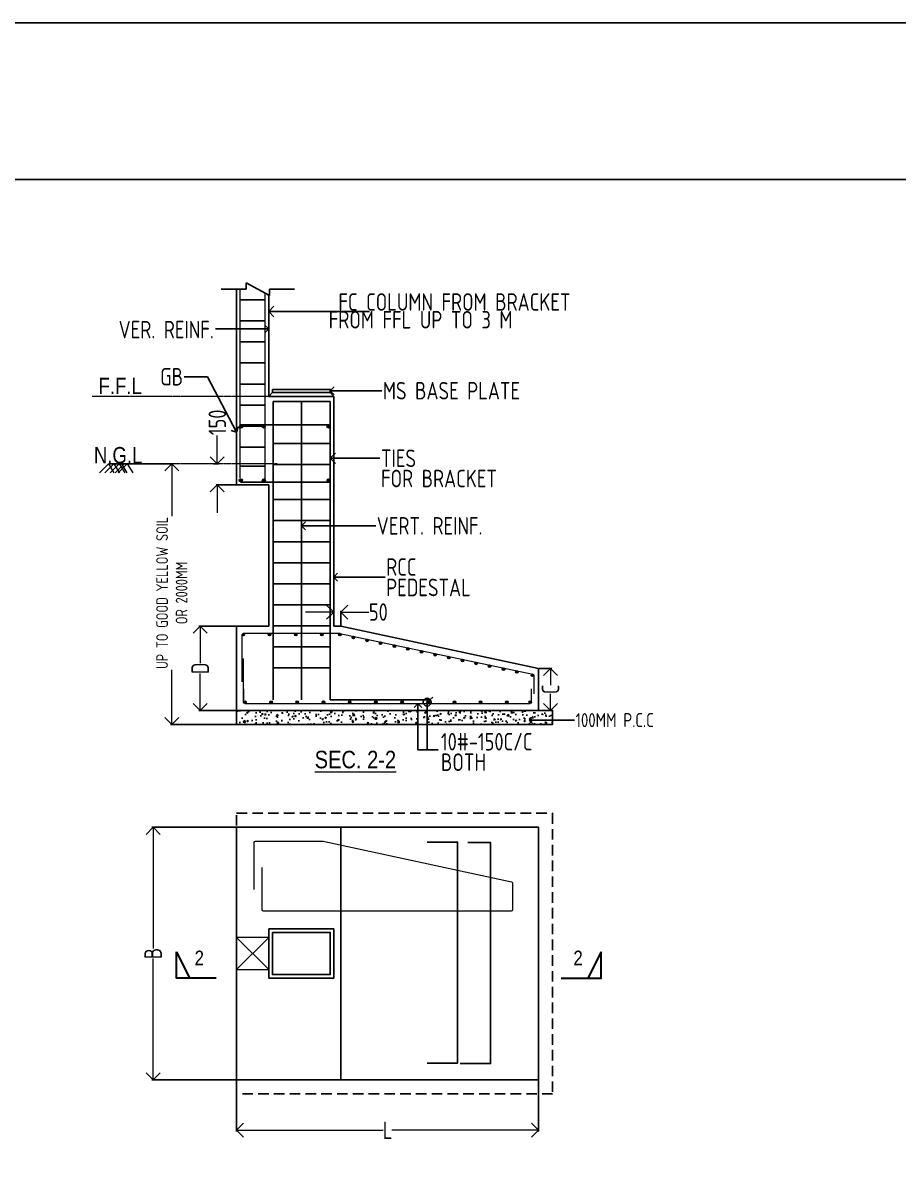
# Model space of a CAD drawing. Header units: millimetres. Extents: x 3470347 to 5996549, y -3470518 to 17149644.
# Drawn here: x 4642728 to 4655219, y 6921000 to 6937170 of the extents above; entities that cross this region are included whole.
import ezdxf
from ezdxf.enums import TextEntityAlignment as Align

# ---------------------------------------------------------------- set-up
doc = ezdxf.new("R2010")
doc.units = ezdxf.units.MM
doc.header["$MEASUREMENT"] = 0
doc.header["$PDMODE"] = 35
doc.header["$PDSIZE"] = -5
doc.linetypes.add('DASHED2', pattern=[0.375, 0.25, -0.125])
doc.linetypes.add('HIDDEN', pattern=[0.375, 0.25, -0.125])
doc.layers.get('0').update_dxf_attribs({"linetype": 'CONTINUOUS', "lineweight": 25})
doc.layers.get('DEFPOINTS').update_dxf_attribs({"linetype": 'CONTINUOUS', "lineweight": 25})
for name, color, linetype, lineweight in [('BLOCK', 7, 'CONTINUOUS', 30), ('L4', 4, 'CONTINUOUS', 30), ('PV_TEXT_ROMANS', 7, 'CONTINUOUS', 0), ('rDIMension', 1, 'CONTINUOUS', 18), ('rPCC DASH', 9, 'HIDDEN', 15), ('rRCC 1', 3, 'CONTINUOUS', 25), ('rRCC 2', 40, 'CONTINUOUS', 15), ('rREINF 1', 1, 'CONTINUOUS', 25), ('SHEET', 7, 'CONTINUOUS', 15), ('TEXT3', 7, 'CONTINUOUS', 30), ('TEXT6', 6, 'CONTINUOUS', 50)]:
    doc.layers.add(name, color=color, linetype=linetype, lineweight=lineweight)
doc.layers.add('S&T_HATCH', color=7, linetype='CONTINUOUS')
doc.styles.add('DIM', font='geniso.shx', dxfattribs={"width": 0.85})
doc.styles.add('J.P', font='ARIALN.TTF')
doc.styles.add('ROMANS', font='', dxfattribs={"width": 0.8})
doc.styles.get('ROMANS').set_extended_font_data('AR CENA')
doc.dimstyles.new('ST-150', dxfattribs={"dimscale": 75, "dimtxt": 3, "dimasz": 2, "dimexe": 0.18, "dimexo": 0.0625, "dimgap": 0.2, "dimtad": 0, "dimdec": 0, "dimlfac": 2, "dimzin": 0, "dimdsep": 46, "dimtxsty": 'DIM', "dimblk": 'OPEN90', "dimcen": 0.09, "dimclrd": 256, "dimclrt": 7, "dimadec": 0, "dimazin": 0, "dimtfac": 1, "dimtdec": 0, "dimtofl": 0, "dimtmove": 0, "dimatfit": 3, "dimldrblk": 'OPEN90', "dimfxl": 1, "dimtolj": 1, "dimtzin": 0, "dimlwd": -1, "dimarcsym": 0})
doc.dimstyles.new('ST-50', dxfattribs={"dimscale": 100, "dimtxt": 2.5, "dimasz": 2, "dimexe": 0.18, "dimexo": 0.0625, "dimgap": 0.2, "dimtad": 0, "dimdec": 0, "dimlfac": 0.5, "dimzin": 0, "dimdsep": 46, "dimtxsty": 'DIM', "dimblk": 'OPEN90', "dimcen": 0.09, "dimclrd": 256, "dimclrt": 7, "dimadec": 0, "dimazin": 0, "dimtfac": 1, "dimtdec": 0, "dimtofl": 0, "dimtmove": 0, "dimatfit": 3, "dimldrblk": 'OPEN90', "dimfxl": 1, "dimtolj": 1, "dimtzin": 0, "dimlwd": -1, "dimarcsym": 0})

# ---------------------------------------------------------------- blocks, each defined once
blk = doc.blocks.new('_Open90')
at = {"color": 0, "linetype": 'ByBlock', "lineweight": -2}
for p, q in [((0, 0), (-1, 0)), ((-0.5, 0.5), (0, 0)), ((0, 0), (-0.5, -0.5))]:
    blk.add_line(p, q, dxfattribs=at)
blk = doc.blocks.new('*D519')
at = {"layer": 'DEFPOINTS', "color": 0}
for p in [(4643950.143973492, 6930879.156412435), (4644855.660755804, 6930879.156412435), (4645779.243061468, 6927159.794194626)]:
    blk.add_point(p, dxfattribs=at)
at = {"layer": 'rDIMension', "color": 0, "lineweight": -2}
for p, q in [((4643956.393973492, 6930879.156412435), (4644873.660755804, 6930879.156412435)), ((4645772.993061468, 6927159.794194626), (4644837.660755804, 6927159.794194626))]:
    blk.add_line(p, q, dxfattribs=at)
at = {"layer": 'rDIMension'}
for p, q in [((4644855.660755804, 6930679.156412435), (4644855.660755804, 6930132.882858982)), ((4644855.660755804, 6927359.794194626), (4644855.660755804, 6927939.538758982))]:
    blk.add_line(p, q, dxfattribs=at)
at = {"layer": 'rDIMension', "xscale": 200, "yscale": 200, "zscale": 200}
for p, rotation in [((4644855.660755804, 6930879.156412435), 90), ((4644855.660755804, 6927159.794194626), 270)]:
    blk.add_blockref('_Open90', p, dxfattribs=dict(at, rotation=rotation))
at = {"layer": 'rDIMension', "color": 7, "insert": (4644855.660755804, 6929036.210808982), "char_height": 250, "attachment_point": 5, "rotation": 90, "style": 'DIM'}
blk.add_mtext('\\A1;{\\H0.66667x;UP TO GOOD YELLOW SOIL\\POR 2000MM}', dxfattribs=at)
blk = doc.blocks.new('*D520')
at = {"layer": 'DEFPOINTS', "color": 0}
for p in [(4645441.810820566, 6930879.156412435), (4645504.090442901, 6930579.156412434), (4645779.243061468, 6930579.156412434)]:
    blk.add_point(p, dxfattribs=at)
at = {"layer": 'rDIMension'}
for p, q in [((4645504.090442901, 6931079.156412435), (4645504.090442901, 6931279.156412435)), ((4645504.090442901, 6930379.156412434), (4645504.090442901, 6930179.156412434))]:
    blk.add_line(p, q, dxfattribs=at)
at = {"layer": 'rDIMension', "color": 0, "lineweight": -2}
for p, q in [((4645448.060820566, 6930879.156412435), (4645522.090442901, 6930879.156412435)), ((4645772.993061468, 6930579.156412434), (4645486.090442901, 6930579.156412434))]:
    blk.add_line(p, q, dxfattribs=at)
at = {"layer": 'rDIMension', "xscale": 200, "yscale": 200, "zscale": 200}
for p, rotation in [((4645504.090442901, 6930879.156412435), 270), ((4645504.090442901, 6930579.156412434), 90)]:
    blk.add_blockref('_Open90', p, dxfattribs=dict(at, rotation=rotation))
at = {"layer": 'rDIMension', "color": 7, "insert": (4645504.090442901, 6931469.240073852), "char_height": 250, "attachment_point": 5, "rotation": 90, "style": 'DIM'}
blk.add_mtext('\\A1;150', dxfattribs=at)
blk = doc.blocks.new('*D521')
at = {"layer": 'DEFPOINTS', "color": 0}
for p in [(4650087.753630139, 6927959.794194626), (4650256.436718254, 6927959.794194626), (4650287.753630139, 6927359.794194627)]:
    blk.add_point(p, dxfattribs=at)
at = {"layer": 'rDIMension', "color": 0, "lineweight": -2}
for p, q in [((4650094.003630139, 6927959.794194626), (4650274.436718254, 6927959.794194626)), ((4650281.503630139, 6927359.794194627), (4650238.436718254, 6927359.794194627))]:
    blk.add_line(p, q, dxfattribs=at)
at = {"layer": 'rDIMension'}
for p, q in [((4650256.436718254, 6927759.794194626), (4650256.436718254, 6927722.294194626)), ((4650256.436718254, 6927559.794194627), (4650256.436718254, 6927597.294194626))]:
    blk.add_line(p, q, dxfattribs=at)
at = {"layer": 'rDIMension', "xscale": 200, "yscale": 200, "zscale": 200}
for p, rotation in [((4650256.436718254, 6927959.794194626), 90), ((4650256.436718254, 6927359.794194627), 270)]:
    blk.add_blockref('_Open90', p, dxfattribs=dict(at, rotation=rotation))
at = {"layer": 'rDIMension', "color": 7, "insert": (4650256.436718254, 6927659.794194626), "char_height": 250, "attachment_point": 5, "rotation": 90, "style": 'DIM'}
blk.add_mtext('\\A1;C', dxfattribs=at)
blk = doc.blocks.new('*D522')
at = {"layer": 'DEFPOINTS', "color": 0}
for p in [(4645260.03554604, 6928559.794194626), (4645779.243061468, 6928559.794194626), (4645779.243061468, 6927359.794194626)]:
    blk.add_point(p, dxfattribs=at)
at = {"layer": 'rDIMension', "color": 0, "lineweight": -2}
for p, q in [((4645772.993061468, 6928559.794194626), (4645242.03554604, 6928559.794194626)), ((4645772.993061468, 6927359.794194626), (4645242.03554604, 6927359.794194626))]:
    blk.add_line(p, q, dxfattribs=at)
at = {"layer": 'rDIMension'}
for p, q in [((4645260.03554604, 6928359.794194626), (4645260.03554604, 6928032.919194626)), ((4645260.03554604, 6927559.794194626), (4645260.03554604, 6927886.669194626))]:
    blk.add_line(p, q, dxfattribs=at)
at = {"layer": 'rDIMension', "xscale": 200, "yscale": 200, "zscale": 200}
for p, rotation in [((4645260.03554604, 6928559.794194626), 90), ((4645260.03554604, 6927359.794194626), 270)]:
    blk.add_blockref('_Open90', p, dxfattribs=dict(at, rotation=rotation))
at = {"layer": 'rDIMension', "color": 7, "insert": (4645260.03554604, 6927959.794194626), "char_height": 250, "attachment_point": 5, "rotation": 90, "style": 'DIM'}
blk.add_mtext('\\A1;D', dxfattribs=at)
blk = doc.blocks.new('*D523')
at = {"layer": 'DEFPOINTS', "color": 0}
for p in [(4645779.243061468, 6925692.889798483), (4644588.572302997, 6922092.889798483), (4645779.243061468, 6922092.889798483)]:
    blk.add_point(p, dxfattribs=at)
at = {"layer": 'rDIMension', "color": 0, "lineweight": -2}
for p, q in [((4645772.993061468, 6925692.889798483), (4644570.572302997, 6925692.889798483)), ((4645772.993061468, 6922092.889798483), (4644570.572302997, 6922092.889798483))]:
    blk.add_line(p, q, dxfattribs=at)
at = {"layer": 'rDIMension'}
for p, q in [((4644588.572302997, 6925492.889798483), (4644588.572302997, 6923966.014798483)), ((4644588.572302997, 6922292.889798483), (4644588.572302997, 6923819.764798483))]:
    blk.add_line(p, q, dxfattribs=at)
at = {"layer": 'rDIMension', "xscale": 200, "yscale": 200, "zscale": 200}
for p, rotation in [((4644588.572302997, 6925692.889798483), 90), ((4644588.572302997, 6922092.889798483), 270)]:
    blk.add_blockref('_Open90', p, dxfattribs=dict(at, rotation=rotation))
at = {"layer": 'rDIMension', "color": 7, "insert": (4644588.572302997, 6923892.889798483), "char_height": 250, "attachment_point": 5, "rotation": 90, "style": 'DIM'}
blk.add_mtext('\\A1;B', dxfattribs=at)
blk = doc.blocks.new('*D524')
at = {"layer": 'DEFPOINTS', "color": 0}
for p in [(4645779.243061468, 6922092.889798483), (4650087.753630139, 6922092.889798483), (4650087.753630139, 6921371.802487062)]:
    blk.add_point(p, dxfattribs=at)
at = {"layer": 'rDIMension', "color": 0, "lineweight": -2}
for p, q in [((4645779.243061468, 6922086.639798483), (4645779.243061468, 6921353.802487062)), ((4650087.753630139, 6922086.639798483), (4650087.753630139, 6921353.802487062))]:
    blk.add_line(p, q, dxfattribs=at)
at = {"layer": 'rDIMension'}
for p, q in [((4645979.243061468, 6921371.802487062), (4647870.998345803, 6921371.802487062)), ((4649887.753630139, 6921371.802487062), (4647995.998345803, 6921371.802487062))]:
    blk.add_line(p, q, dxfattribs=at)
at = {"layer": 'rDIMension', "xscale": 200, "yscale": 200, "zscale": 200, "rotation": 180}
blk.add_blockref('_Open90', (4645779.243061468, 6921371.802487062), dxfattribs=at)
at = {"layer": 'rDIMension', "xscale": 200, "yscale": 200, "zscale": 200}
blk.add_blockref('_Open90', (4650087.753630139, 6921371.802487062), dxfattribs=at)
at = {"layer": 'rDIMension', "color": 7, "insert": (4647933.498345803, 6921371.802487062), "char_height": 250, "attachment_point": 5, "style": 'DIM'}
blk.add_mtext('\\A1;L', dxfattribs=at)
blk = doc.blocks.new('SMH-1')
at = {"layer": 'L4'}
for points in [[(0, 0), (814.6229330631322, 0), (814.6229330631322, 534.8206034718023)], [(814.6229330631322, 534.8206034718023), (546.0281598753063, 0)]]:
    blk.add_lwpolyline(points, dxfattribs=at)
at = {"layer": 'TEXT6', "style": 'ROMANS', "width": 0.85}
blk.add_attdef('SEC', text='', height=300, dxfattribs=at).set_placement((346.3707409001945, 410.1505165286653), align=Align.MIDDLE_CENTER)
blk = doc.blocks.new('*D525')
at = {"layer": 'DEFPOINTS', "color": 0}
for p in [(4647264.243061468, 6928763.604165765), (4647164.243061468, 6928559.794194631), (4647264.243061468, 6928559.794194631)]:
    blk.add_point(p, dxfattribs=at)
at = {"layer": 'rDIMension'}
for p, q in [((4646964.243061468, 6928763.604165765), (4646764.243061468, 6928763.604165765)), ((4647464.243061468, 6928763.604165765), (4647664.243061468, 6928763.604165765))]:
    blk.add_line(p, q, dxfattribs=at)
at = {"layer": 'rDIMension', "color": 0, "lineweight": -2}
for p, q in [((4647164.243061468, 6928566.044194631), (4647164.243061468, 6928781.604165765)), ((4647264.243061468, 6928566.044194631), (4647264.243061468, 6928781.604165765))]:
    blk.add_line(p, q, dxfattribs=at)
at = {"layer": 'rDIMension', "xscale": 200, "yscale": 200, "zscale": 200}
blk.add_blockref('_Open90', (4647164.243061468, 6928763.604165765), dxfattribs=at)
at = {"layer": 'rDIMension', "xscale": 200, "yscale": 200, "zscale": 200, "rotation": 180}
blk.add_blockref('_Open90', (4647264.243061468, 6928763.604165765), dxfattribs=at)
at = {"layer": 'rDIMension', "color": 7, "insert": (4647801.201722885, 6928763.604165765), "char_height": 250, "attachment_point": 5, "style": 'DIM'}
blk.add_mtext('\\A1;50', dxfattribs=at)

msp = doc.modelspace()

# ---------------------------------------------------------------- hatches: boundary and pattern name
at = {"layer": 'rRCC 2'}
h = msp.add_hatch(color=256, dxfattribs=at)
h.dxf.hatch_style = 1
h.paths.add_polyline_path([(4645817.803240998, 6931406.428268724, -1), (4645862.987991033, 6931406.341793614, -1)])
h = msp.add_hatch(color=256, dxfattribs=at)
h.dxf.hatch_style = 1
h.paths.add_polyline_path([(4646142.44336529, 6931409.342429683, -1), (4646187.628115324, 6931409.255954573, -1)])
h = msp.add_hatch(color=256, dxfattribs=at)
h.dxf.hatch_style = 1
h.paths.add_polyline_path([(4647067.443365291, 6931409.342429683, -1), (4647112.628115325, 6931409.255954573, -1)])
h = msp.add_hatch(color=256, dxfattribs=at)
h.dxf.hatch_style = 1
h.paths.add_polyline_path([(4645816.353280736, 6930642.222767344, -1), (4645861.538030772, 6930642.136292233, -1)])
h = msp.add_hatch(color=256, dxfattribs=at)
h.dxf.hatch_style = 1
h.paths.add_polyline_path([(4646144.870826854, 6930641.66324844, -1), (4646190.055576889, 6930641.57677333, -1)])
h = msp.add_hatch(color=256, dxfattribs=at)
h.dxf.hatch_style = 1
h.paths.add_polyline_path([(4647069.870826855, 6930641.66324844, -1), (4647115.05557689, 6930641.57677333, -1)])
h = msp.add_hatch(color=256, dxfattribs=at)
h.dxf.hatch_style = 1
edge = h.paths.add_edge_path()
edge.add_arc((4645875.608367036, 6928441.093414687), 18.70077993899758, 0, 360)
h = msp.add_hatch(color=256, dxfattribs=at)
h.dxf.hatch_style = 1
edge = h.paths.add_edge_path()
edge.add_arc((4646249.230415938, 6928441.093414687), 18.70077993899758, 0, 360)
h = msp.add_hatch(color=256, dxfattribs=at)
h.dxf.hatch_style = 1
edge = h.paths.add_edge_path()
edge.add_arc((4646622.852464841, 6928441.093414687), 18.70077993899758, 0, 360)
h = msp.add_hatch(color=256, dxfattribs=at)
h.dxf.hatch_style = 1
edge = h.paths.add_edge_path()
edge.add_arc((4646996.474513743, 6928441.093414687), 18.70077993899758, 0, 360)
h = msp.add_hatch(color=256, dxfattribs=at)
h.dxf.hatch_style = 1
edge = h.paths.add_edge_path()
edge.add_arc((4647252.201050412, 6928441.093414687), 18.70077993899758, 0, 360)
h = msp.add_hatch(color=256, dxfattribs=at)
h.dxf.hatch_style = 1
edge = h.paths.add_edge_path()
edge.add_arc((4647444.661406301, 6928400.553004459), 18.70077993899758, 0, 360)
h = msp.add_hatch(color=256, dxfattribs=at)
h.dxf.hatch_style = 1
edge = h.paths.add_edge_path()
edge.add_arc((4647641.080034785, 6928359.178812158), 18.70077993899758, 0, 360)
h = msp.add_hatch(color=256, dxfattribs=at)
h.dxf.hatch_style = 1
edge = h.paths.add_edge_path()
edge.add_arc((4647833.540390674, 6928318.638401931), 18.70077993899758, 0, 360)
h = msp.add_hatch(color=256, dxfattribs=at)
h.dxf.hatch_style = 1
edge = h.paths.add_edge_path()
edge.add_arc((4648029.959019158, 6928277.26420963), 18.70077993899758, 0, 360)
h = msp.add_hatch(color=256, dxfattribs=at)
h.dxf.hatch_style = 1
edge = h.paths.add_edge_path()
edge.add_arc((4648222.419375047, 6928236.723799403), 18.70077993899758, 0, 360)
h = msp.add_hatch(color=256, dxfattribs=at)
h.dxf.hatch_style = 1
edge = h.paths.add_edge_path()
edge.add_arc((4648418.838003531, 6928195.349607102), 18.70077993899758, 0, 360)
h = msp.add_hatch(color=256, dxfattribs=at)
h.dxf.hatch_style = 1
edge = h.paths.add_edge_path()
edge.add_arc((4648611.29835942, 6928154.809196874), 18.70077993899758, 0, 360)
h = msp.add_hatch(color=256, dxfattribs=at)
h.dxf.hatch_style = 1
edge = h.paths.add_edge_path()
edge.add_arc((4648807.716987904, 6928113.435004573), 18.70077993899758, 0, 360)
h = msp.add_hatch(color=256, dxfattribs=at)
h.dxf.hatch_style = 1
edge = h.paths.add_edge_path()
edge.add_arc((4649000.177343793, 6928072.894594346), 18.70077993899758, 0, 360)
h = msp.add_hatch(color=256, dxfattribs=at)
h.dxf.hatch_style = 1
edge = h.paths.add_edge_path()
edge.add_arc((4649196.595972277, 6928031.520402045), 18.70077993899758, 0, 360)
h = msp.add_hatch(color=256, dxfattribs=at)
h.dxf.hatch_style = 1
edge = h.paths.add_edge_path()
edge.add_arc((4649389.056328166, 6927990.979991818), 18.70077993899758, 0, 360)
h = msp.add_hatch(color=256, dxfattribs=at)
h.dxf.hatch_style = 1
edge = h.paths.add_edge_path()
edge.add_arc((4649585.47495665, 6927949.605799517), 18.70077993899758, 0, 360)
h = msp.add_hatch(color=256, dxfattribs=at)
h.dxf.hatch_style = 1
edge = h.paths.add_edge_path()
edge.add_arc((4649777.935312539, 6927909.06538929), 18.70077993899758, 0, 360)
h = msp.add_hatch(color=256, dxfattribs=at)
h.dxf.hatch_style = 1
edge = h.paths.add_edge_path()
edge.add_arc((4650000.023434883, 6927861.258113176), 18.70077993899758, 0, 360)
h = msp.add_hatch(color=256, dxfattribs=at)
h.dxf.hatch_style = 1
edge = h.paths.add_edge_path()
edge.add_arc((4645897.943841407, 6927478.494974566), 18.70077993899758, 0, 360)
h = msp.add_hatch(color=256, dxfattribs=at)
h.dxf.hatch_style = 1
edge = h.paths.add_edge_path()
edge.add_arc((4646271.56589031, 6927478.494974566), 18.70077993899758, 0, 360)
h = msp.add_hatch(color=256, dxfattribs=at)
h.dxf.hatch_style = 1
edge = h.paths.add_edge_path()
edge.add_arc((4646645.187939212, 6927478.494974566), 18.70077993899758, 0, 360)
h = msp.add_hatch(color=256, dxfattribs=at)
h.dxf.hatch_style = 1
edge = h.paths.add_edge_path()
edge.add_arc((4647018.809988115, 6927478.494974566), 18.70077993899758, 0, 360)
h = msp.add_hatch(color=256, dxfattribs=at)
h.dxf.hatch_style = 1
edge = h.paths.add_edge_path()
edge.add_arc((4647392.432037017, 6927478.494974566), 18.70077993899758, 0, 360)
h = msp.add_hatch(color=256, dxfattribs=at)
h.dxf.hatch_style = 1
edge = h.paths.add_edge_path()
edge.add_arc((4647766.05408592, 6927478.494974565), 18.70077993899758, 0, 360)
h = msp.add_hatch(color=256, dxfattribs=at)
h.dxf.hatch_style = 1
edge = h.paths.add_edge_path()
edge.add_arc((4648139.676134822, 6927478.494974565), 18.70077993899758, 0, 360)
h = msp.add_hatch(color=256, dxfattribs=at)
h.dxf.hatch_style = 1
edge = h.paths.add_edge_path()
edge.add_arc((4648513.298183724, 6927478.494974565), 18.70077993899758, 0, 360)
h = msp.add_hatch(color=256, dxfattribs=at)
h.dxf.hatch_style = 1
edge = h.paths.add_edge_path()
edge.add_arc((4648886.920232628, 6927478.494974565), 18.70077993899758, 0, 360)
h = msp.add_hatch(color=256, dxfattribs=at)
h.dxf.hatch_style = 1
edge = h.paths.add_edge_path()
edge.add_arc((4649260.542281531, 6927478.494974565), 18.70077993899758, 0, 360)
h = msp.add_hatch(color=256, dxfattribs=at)
h.dxf.hatch_style = 1
edge = h.paths.add_edge_path()
edge.add_arc((4649634.164330434, 6927478.494974565), 18.70077993899758, 0, 360)
h = msp.add_hatch(color=256, dxfattribs=at)
h.dxf.hatch_style = 1
edge = h.paths.add_edge_path()
edge.add_arc((4649969.0528502, 6927478.494974565), 18.70077993899758, 0, 360)
h = msp.add_hatch(color=256, dxfattribs=at)
h.dxf.hatch_style = 1
edge = h.paths.add_edge_path()
edge.add_arc((4649969.0528502, 6927478.494974565), 18.70077993899758, 0, 360)
at = {"layer": 'S&T_HATCH', "linetype": 'ByBlock', "transparency": 33554559}
h = msp.add_hatch(dxfattribs=at)
h.set_pattern_fill('AR-CONC', color=256, scale=30)
h.set_pattern_definition([(49.99999999999999, (2264336.570894553, 8959324.158097407), (215.178054780226, -18.82564049477853), [22.5, -247.5]), (355, (2264336.570894553, 8959324.158097407), (-41.6254000839, 225.6576401100035), [18, -198]), (100.45144446, (2264354.502398853, 8959322.589294208), (173.5526540181336, 206.8319972905888), [19.12205759999985, -210.3426335999988]), (46.18420000000001, (2264336.570894553, 8959384.158097407), (320.1723992014717, -49.65578423792296), [33.75, -371.25]), (96.63563549, (2264363.251918053, 8959380.020105308), (280.3985837022685, 292.2355802323651), [28.6831026, -315.5141279999999]), (351.1841639899999, (2264336.570894553, 8959384.158097407), (280.3985835164319, 292.2355800809971), [27, -297.0000003]), (21, (2264366.570894553, 8959369.158097407), (179.0721156355385, -120.7856671996016), [22.5, -247.5]), (326.0000000000001, (2264366.570894553, 8959369.158097407), (72.99459957647451, 217.5450135140559), [18, -198]), (71.45144474, (2264381.493570753, 8959359.09262521), (252.0667130189913, 96.75934584190615), [19.122057, -210.3426336]), (37.50000000000001, (2264336.570894553, 8959324.158097407), (3.647956595187201, 99.86815614939344), [0, -195.6, 0, -201, 0, -198.75]), (7.499999999999999, (2264336.570894553, 8959324.158097407), (78.92086123264458, 118.3235135647081), [0, -114.6, 0, -191.1, 0, -75.75]), (327.5, (2264269.670894553, 8959324.158097407), (160.1467308517227, -6.766461520313927), [0, -75, 0, -234, 0, -310.5]), (317.5, (2264239.670894553, 8959324.158097407), (174.9558508027159, 30.03149469969532), [0, -97.5, 0, -155.4, 0, -220.5])])
h.paths.add_polyline_path([(4650287.753630139, 6927359.794194626), (4645779.243061468, 6927359.794194627), (4645779.243061468, 6927159.794194627), (4650287.753630139, 6927159.794194626)])

# ---------------------------------------------------------------- linework, layer by layer
at = {"color": 192, "lineweight": 25, "elevation": -6.651888002746348e-07}
msp.add_lwpolyline([(4575109.033150391, 6854030.114213136), (4692691.906297709, 6854030.114213136), (4692691.906297709, 6937169.604296376), (4575109.033150391, 6937169.604296376)], close=True, dxfattribs=at)
at = {"color": 3, "linetype": 'ByBlock'}
msp.add_lwpolyline([(4645779.243061468, 6927159.794194626), (4645779.243061468, 6928559.794194626)], dxfattribs=at)
at = {"linetype": 'DASHED2', "ltscale": 600}
msp.add_lwpolyline([(4645779.243061468, 6921892.889798483), (4645779.243061468, 6925892.889798483), (4650287.753630139, 6925892.889798483), (4650287.753630139, 6921892.889798483)], close=True, dxfattribs=at)
at = {"color": 1, "linetype": 'ByBlock'}
msp.add_lwpolyline([(4645779.243061468, 6922092.889798483), (4645779.243061468, 6925692.889798483), (4650087.753630139, 6925692.889798483), (4650087.753630139, 6922092.889798483)], close=True, dxfattribs=at)
msp.add_lwpolyline([(4647264.24306147, 6922092.889798483), (4647264.24306147, 6925692.889798483)], dxfattribs=at)
at = {"color": 3, "linetype": 'ByBlock'}
msp.add_lwpolyline([(4646239.243061468, 6924242.889798475), (4646239.243061468, 6923542.889798475), (4647164.24306147, 6923542.889798483), (4647164.24306147, 6924242.889798483)], close=True, dxfattribs=at)
at = {"color": 2, "linetype": 'ByBlock'}
msp.add_lwpolyline([(4646289.243061468, 6924192.889798475), (4646289.243061468, 6923592.889798475), (4647114.24306147, 6923592.889798483), (4647114.24306147, 6924192.889798483)], close=True, dxfattribs=at)
at = {"layer": 'rPCC DASH'}
for p, q in [((4646364.24306147, 6931839.156412435), (4643721.045314804, 6931839.156412435)), ((4646364.24306147, 6930879.156412435), (4644093.808867367, 6930879.156412435))]:
    msp.add_line(p, q, dxfattribs=at)
at = {"layer": 'rRCC 1'}
for p, q in [((4645915.544128262, 6933456.848019577), (4646246.436489265, 6933276.702381902)), ((4645915.544128262, 6933456.848019577), (4645915.544128262, 6933366.77520074)), ((4645558.490308761, 6933366.77520074), (4645915.544128262, 6933366.77520074)), ((4645779.243061468, 6930579.156412435), (4645779.243061468, 6933366.77520074)), ((4646239.243061468, 6931839.156412435), (4646239.243061468, 6933280.618654354)), ((4646246.436489265, 6933366.77520074), (4646603.490308766, 6933366.77520074)), ((4646246.436489265, 6933366.77520074), (4646246.436489265, 6933276.702381902)), ((4646239.243061468, 6931839.156412435), (4647164.24306147, 6931839.156412435)), ((4647164.24306147, 6928559.794194626), (4647164.24306147, 6931839.156412435)), ((4645779.243061468, 6930579.156412435), (4645779.243061468, 6930879.156412435)), ((4646239.243061468, 6928559.794194626), (4646239.243061468, 6930579.156412435)), ((4646239.243061468, 6928559.794194626), (4645779.243061468, 6928559.794194626)), ((4647164.24306147, 6928559.794194626), (4647264.24306147, 6928559.794194626)), ((4650087.753630139, 6927959.794194626), (4647264.24306147, 6928559.794194626)), ((4650087.753630139, 6927359.794194626), (4650087.753630139, 6927959.794194626))]:
    msp.add_line(p, q, dxfattribs=at)
at = {"layer": 'rRCC 1', "color": 2}
for p, q in [((4645829.243061468, 6933215.736807927), (4646189.243061468, 6933215.736807927)), ((4645829.243061468, 6932915.736807927), (4646189.243061468, 6932915.736807927)), ((4645829.243061468, 6932615.736807927), (4646189.243061468, 6932615.736807927)), ((4645829.243061468, 6932315.736807927), (4646189.243061468, 6932315.736807927)), ((4645829.243061468, 6932015.736807927), (4646189.243061468, 6932015.736807927)), ((4646299.936092462, 6927513.668960647), (4646299.936092462, 6931767.166074501)), ((4646299.936092462, 6931767.166074501), (4647114.24306147, 6931767.166074501)), ((4646299.936092462, 6927513.668960647), (4646299.936092462, 6931767.166074501)), ((4646707.089576967, 6927513.668960647), (4646707.089576967, 6931767.166074501)), ((4647114.24306147, 6927513.668960647), (4647114.24306147, 6931767.166074501)), ((4645829.243061468, 6931715.736807927), (4646189.243061468, 6931715.736807927)), ((4645829.243061468, 6931415.736807927), (4646189.243061469, 6931415.736807927)), ((4645829.243061468, 6931115.736807927), (4646189.243061468, 6931115.736807927)), ((4646299.936092462, 6931167.166074501), (4647114.24306147, 6931167.166074501)), ((4645829.243061468, 6930842.125133809), (4646189.243061468, 6930842.125133809)), ((4646299.936092462, 6930867.166074501), (4647114.24306147, 6930867.166074501)), ((4646299.936092462, 6930367.166074501), (4647114.24306147, 6930367.166074501)), ((4646299.936092462, 6930067.166074501), (4647114.24306147, 6930067.166074501)), ((4646299.936092462, 6929767.166074501), (4647114.24306147, 6929767.166074501)), ((4646299.936092462, 6929467.166074501), (4647114.24306147, 6929467.166074501)), ((4646299.936092462, 6929167.166074501), (4647114.24306147, 6929167.166074501)), ((4646299.936092462, 6928867.166074501), (4647114.24306147, 6928867.166074501)), ((4646299.936092462, 6928567.166074501), (4647114.24306147, 6928567.166074501)), ((4646299.936092462, 6928267.166074501), (4647114.24306147, 6928267.166074501)), ((4646299.936092462, 6927967.166074501), (4647114.24306147, 6927967.166074501)), ((4647114.24306147, 6927513.668960647), (4648537.403061457, 6927513.668960647)), ((4648537.403061457, 6927513.668960647), (4648577.523827519, 6927547.669544637))]:
    msp.add_line(p, q, dxfattribs=at)
at = {"layer": 'rRCC 1', "color": 0}
for p, q in [((4646239.243061468, 6931839.156412435), (4646289.243061468, 6931896.738692135)), ((4647114.24306147, 6931896.738692135), (4647164.24306147, 6931839.156412435))]:
    msp.add_line(p, q, dxfattribs=at)
msp.add_lwpolyline([(4646289.243061468, 6931937.571168184), (4647114.24306147, 6931937.571168184), (4647114.24306147, 6931896.738692135), (4646289.243061468, 6931896.738692135)], close=True, dxfattribs=at)
at = {"layer": 'rRCC 1'}
for points in [[(4646239.243061468, 6930579.156412435), (4645779.243061468, 6930579.156412435), (4645779.243061468, 6931479.156412435)], [(4646364.24306147, 6930617.530562183), (4646364.24306147, 6930617.507549863)]]:
    msp.add_lwpolyline(points, dxfattribs=at)
at = {"layer": 'rRCC 1', "color": 2}
msp.add_lwpolyline([(4645835.368688316, 6931432.746426007), (4647091.650645078, 6931432.746426007, -0.4142135623247995), (4647114.24306147, 6931410.154009615), (4647114.24306147, 6930639.513729951, -0.4144419276323103), (4647091.633031473, 6930616.921320424), (4645837.301374995, 6930617.899228515)], format="xyb", dxfattribs=at)
at = {"layer": 'rRCC 1'}
msp.add_lwpolyline([(4645779.243061468, 6927359.794194627), (4650287.753630139, 6927359.794194626), (4650287.753630139, 6927159.794194626), (4645779.243061468, 6927159.794194627)], close=True, dxfattribs=at)
at = {"layer": 'rRCC 1', "color": 2}
for points in [[(4648496.048905636, 6925481.532961075), (4648932.228765103, 6925481.532961075), (4648932.228765103, 6922329.340188914), (4648496.048905636, 6922329.340188914)], [(4649076.463334571, 6925475.966480727), (4649403.528514619, 6925475.966480727), (4649403.528514619, 6922323.773708566), (4648967.348655152, 6922323.773708566)]]:
    msp.add_lwpolyline(points, dxfattribs=at)
at = {"layer": 'rRCC 2'}
for p, q in [((4645829.243061468, 6930672.317918619), (4645829.243061468, 6933366.77520074)), ((4646189.243061468, 6930672.317918619), (4646189.243061468, 6933307.839838475)), ((4646189.243061469, 6930617.624846041), (4646189.243061468, 6933307.839838475)), ((4643950.143973492, 6930879.156412435), (4643822.264659343, 6930751.099527342)), ((4644027.23717035, 6930879.156412435), (4643899.357856201, 6930751.099527342)), ((4643950.143973492, 6930879.156412435), (4644029.954040723, 6930751.099527342)), ((4644103.082334884, 6930879.156412435), (4643975.203020733, 6930751.099527342)), ((4644027.23717035, 6930879.156412435), (4644107.047237581, 6930751.099527342)), ((4644175.316205876, 6930879.156412435), (4644047.436891727, 6930751.099527342)), ((4644217.465586243, 6930879.156412435), (4644089.586272094, 6930751.099527342)), ((4644103.082334884, 6930879.156412435), (4644182.892402112, 6930751.099527342)), ((4644135.301858049, 6930879.156412435), (4644215.111925278, 6930751.099527342)), ((4644217.465586243, 6930879.156412435), (4644297.275653474, 6930751.099527342))]:
    msp.add_line(p, q, dxfattribs=at)
at = {"layer": 'rRCC 2', "color": 6}
for p, q in [((4645779.243061468, 6924122.889798475), (4646239.243061468, 6923662.889798475)), ((4646239.243061468, 6924122.889798475), (4645779.243061468, 6923662.889798475))]:
    msp.add_line(p, q, dxfattribs=at)
at = {"layer": 'rRCC 2'}
for points in [[(4645856.647101761, 6927769.902704215), (4645856.647101761, 6928440.832929352, -0.4142135623443229), (4645875.608367035, 6928459.794194626), (4647247.695611319, 6928459.794194626, -0.06921653228741868), (4647252.870488632, 6928459.074371882), (4650004.541731782, 6927879.454322385, -0.335381499519169), (4650018.328119744, 6927861.212879853), (4650018.328119744, 6927596.91206765)], [(4646031.519778352, 6924807.695644073), (4646031.519778352, 6925478.625869211, -0.4142135623443229), (4646050.481043627, 6925497.587134484), (4647011.443538558, 6925497.587134484, -0.06921653228741868), (4647016.618415872, 6925496.86731174), (4649699.158921641, 6924917.247262243, -0.335381499519169), (4649712.945309603, 6924899.005819712), (4649712.945309603, 6924516.548399759, -0.4142135623443229), (4649693.984044327, 6924497.587134484), (4646163.712023244, 6924497.587134485, -0.4142135623443229), (4646144.750757969, 6924516.54839976), (4646144.750757969, 6925118.470281271)]]:
    msp.add_lwpolyline(points, format="xyb", dxfattribs=at)
for points in [[(4645879.243061468, 6927478.494974566), (4645879.243061468, 6928099.378121352)], [(4645879.243061468, 6927669.794194627), (4645879.243061468, 6927478.494974566)], [(4649987.753630139, 6927478.494974565), (4649987.753630139, 6927669.794194626)], [(4645897.943841407, 6927459.794194627), (4649969.0528502, 6927459.794194626)]]:
    msp.add_lwpolyline(points, dxfattribs=at)
at = {"layer": 'rRCC 2', "color": 6}
msp.add_lwpolyline([(4645779.243061468, 6924122.889798475), (4645779.243061468, 6923662.889798475), (4646239.243061468, 6923662.889798475), (4646239.243061468, 6924122.889798475)], close=True, dxfattribs=at)
at = {"layer": 'rRCC 2'}
for centre, radius in [((4645840.395616015, 6931406.385031169), 22.59241639155215), ((4645840.395616015, 6931406.385031169), 22.59241639155215), ((4646165.035740307, 6931409.299192127), 22.59241639155215), ((4646165.035740307, 6931409.299192127), 22.59241639155215), ((4647090.035740308, 6931409.299192127), 22.59241639155215), ((4647090.035740308, 6931409.299192127), 22.59241639155215), ((4645838.945655754, 6930642.179529788), 22.59241639155215), ((4645838.945655754, 6930642.179529788), 22.59241639155215), ((4646167.463201871, 6930641.620010884), 22.59241639155215), ((4646167.463201871, 6930641.620010884), 22.59241639155215), ((4647092.463201872, 6930641.620010884), 22.59241639155215), ((4647092.463201872, 6930641.620010884), 22.59241639155215), ((4645875.608367036, 6928441.093414687), 18.70077993899758), ((4645875.608367036, 6928441.093414687), 18.70077993899758), ((4646249.230415938, 6928441.093414687), 18.70077993899758), ((4646249.230415938, 6928441.093414687), 18.70077993899758), ((4646622.852464841, 6928441.093414687), 18.70077993899758), ((4646622.852464841, 6928441.093414687), 18.70077993899758), ((4646996.474513743, 6928441.093414687), 18.70077993899758), ((4646996.474513743, 6928441.093414687), 18.70077993899758), ((4647252.201050412, 6928441.093414687), 18.70077993899758), ((4647252.201050412, 6928441.093414687), 18.70077993899758), ((4647444.661406301, 6928400.553004459), 18.70077993899758), ((4647444.661406301, 6928400.553004459), 18.70077993899758), ((4647641.080034785, 6928359.178812158), 18.70077993899758), ((4647641.080034785, 6928359.178812158), 18.70077993899758), ((4647833.540390674, 6928318.638401931), 18.70077993899758), ((4647833.540390674, 6928318.638401931), 18.70077993899758), ((4648029.959019158, 6928277.26420963), 18.70077993899758), ((4648029.959019158, 6928277.26420963), 18.70077993899758), ((4648222.419375047, 6928236.723799403), 18.70077993899758), ((4648222.419375047, 6928236.723799403), 18.70077993899758), ((4648418.838003531, 6928195.349607102), 18.70077993899758), ((4648418.838003531, 6928195.349607102), 18.70077993899758), ((4648611.29835942, 6928154.809196874), 18.70077993899758), ((4648611.29835942, 6928154.809196874), 18.70077993899758), ((4648807.716987904, 6928113.435004573), 18.70077993899758), ((4648807.716987904, 6928113.435004573), 18.70077993899758), ((4649000.177343793, 6928072.894594346), 18.70077993899758), ((4649000.177343793, 6928072.894594346), 18.70077993899758), ((4649196.595972277, 6928031.520402045), 18.70077993899758), ((4649196.595972277, 6928031.520402045), 18.70077993899758), ((4649389.056328166, 6927990.979991818), 18.70077993899758), ((4649389.056328166, 6927990.979991818), 18.70077993899758), ((4649585.47495665, 6927949.605799517), 18.70077993899758), ((4649585.47495665, 6927949.605799517), 18.70077993899758), ((4649777.935312539, 6927909.06538929), 18.70077993899758), ((4649777.935312539, 6927909.06538929), 18.70077993899758), ((4650000.023434883, 6927861.258113176, -7.600672584271155e-07), 18.70077993899758), ((4650000.023434883, 6927861.258113176, -7.600672584271155e-07), 18.70077993899758), ((4645897.943841407, 6927478.494974566), 18.70077993899758), ((4645897.943841407, 6927478.494974566), 18.70077993899758), ((4646271.56589031, 6927478.494974566), 18.70077993899758), ((4646271.56589031, 6927478.494974566), 18.70077993899758), ((4646645.187939212, 6927478.494974566), 18.70077993899758), ((4646645.187939212, 6927478.494974566), 18.70077993899758), ((4647018.809988115, 6927478.494974566), 18.70077993899758), ((4647018.809988115, 6927478.494974566), 18.70077993899758), ((4647392.432037017, 6927478.494974566), 18.70077993899758), ((4647392.432037017, 6927478.494974566), 18.70077993899758), ((4647766.05408592, 6927478.494974565), 18.70077993899758), ((4647766.05408592, 6927478.494974565), 18.70077993899758), ((4648139.676134822, 6927478.494974565), 18.70077993899758), ((4648139.676134822, 6927478.494974565), 18.70077993899758), ((4648513.298183724, 6927478.494974565), 18.70077993899758), ((4648513.298183724, 6927478.494974565), 18.70077993899758), ((4648886.920232628, 6927478.494974565), 18.70077993899758), ((4648886.920232628, 6927478.494974565), 18.70077993899758), ((4649260.542281531, 6927478.494974565), 18.70077993899758), ((4649260.542281531, 6927478.494974565), 18.70077993899758), ((4649634.164330434, 6927478.494974565), 18.70077993899758), ((4649634.164330434, 6927478.494974565), 18.70077993899758), ((4649969.0528502, 6927478.494974565), 18.70077993899758), ((4649969.0528502, 6927478.494974565), 18.70077993899758), ((4649969.0528502, 6927478.494974565), 18.70077993899758), ((4649969.0528502, 6927478.494974565), 18.70077993899758)]:
    msp.add_circle(centre, radius, dxfattribs=at)
at = {"layer": 'SHEET', "color": 220, "lineweight": 25, "elevation": -6.651888002746348e-07}
msp.add_lwpolyline([(4577348.706923462, 6856265.588594723), (4690452.232522868, 6856265.588594723), (4690452.232522868, 6934934.129914779), (4577348.706923462, 6934934.129914779)], close=True, dxfattribs=at)

# ---------------------------------------------------------------- block references
at = {"layer": 'BLOCK'}
ref = msp.add_blockref('SMH-1', (4645489.232580239, 6923542.889798483), dxfattribs=dict(at, xscale=-0.6985281548173935, yscale=0.6985281548173935, zscale=0.6985281548173935))
ref.add_attrib('SEC', '2', dxfattribs={"layer": 'TEXT6', "height": 209.558446445218, "style": 'ROMANS', "width": 0.85}).set_placement((4645247.282865715, 6923829.391481992), align=Align.MIDDLE_CENTER)
at = {"layer": 'BLOCK', "xscale": 0.6985281548173935, "yscale": 0.6985281548173935, "zscale": 0.6985281548173935}
msp.add_blockref('SMH-1', (4650408.741524033, 6923542.889798483), dxfattribs=at).add_auto_attribs({'SEC': '2'})

# ---------------------------------------------------------------- texts
at = {"layer": 'PV_TEXT_ROMANS', "style": 'J.P'}
msp.add_text('%%USEC. 2-2', height=250, rotation=359.9999999999999, dxfattribs=at).set_placement((4647474.063116901, 6926659.914329816), align=Align.MIDDLE)
at = {"layer": 'rDIMension', "color": 7, "style": 'DIM'}
for s, insert, char_height, attachment_point in [('\\A1;VER. REINF. ', (4645454.395363387, 6932791.806072198), 250, 6), ('\\A1;100MM P.C.C', (4650615.510087198, 6927222.184683066), 200, 4)]:
    msp.add_mtext(s, dxfattribs=dict(at, insert=insert, char_height=char_height, attachment_point=attachment_point))
at = {"layer": 'rDIMension', "color": 7, "char_height": 250, "attachment_point": 4, "line_spacing_factor": 0.7, "style": 'DIM'}
for s, insert in [('\\A1;RCC\\PPEDESTAL', (4647913.212057675, 6929259.614139196)), ('\\A1;10#-150C/C\\PBOTH', (4648694.600740341, 6926767.624923864))]:
    msp.add_mtext(s, dxfattribs=dict(at, insert=insert))
at = {"layer": 'rRCC 1', "color": 7, "insert": (4645015.282382868, 6932119.316956621), "char_height": 250, "attachment_point": 6, "style": 'DIM'}
msp.add_mtext('\\A1;GB', dxfattribs=at)
at = {"layer": 'rRCC 2', "color": 7, "char_height": 250, "style": 'DIM'}
for s, insert, attachment_point in [('\\A1;FC COLUMN FROM BRACKET', (4650542.330302045, 6933185.419322914), 6), ('\\A1;FROM FFL UP TO 3 M', (4649714.146000521, 6932932.354794983), 6), ('\\A1;MS BASE PLATE', (4647866.704308161, 6931919.930654724), 4), ('\\A1;TIES ', (4647838.924112964, 6930956.311154967), 4), ('\\A1;FOR BRACKET', (4647838.924112964, 6930667.565624874), 4), ('\\A1;VERT. REINF.', (4647778.870577068, 6929992.675629345), 4)]:
    msp.add_mtext(s, dxfattribs=dict(at, insert=insert, attachment_point=attachment_point))
at = {"layer": 'TEXT3', "style": 'ROMANS', "width": 0.85}
for s, p in [('F.F.L', (4643810.391404657, 6931872.42061552)), ('N.G.L', (4643744.250108676, 6930884.643252722))]:
    msp.add_text(s, height=232.5536011379122, dxfattribs=at).set_placement(p)

# ---------------------------------------------------------------- dimensions: what is measured, and where the dimension line sits
at = {"layer": 'rDIMension'}
dim = msp.add_linear_dim(base=(4645504.090442901, 6930579.156412434), p1=(4645441.810820566, 6930879.156412435), p2=(4645779.243061468, 6930579.156412434), angle=90, dimstyle='ST-50', dxfattribs=at)
dim.commit()
dim.dimension.update_dxf_attribs({"geometry": '*D520', "text_midpoint": (4645504.090442901, 6931469.240073852), "dimtype": 160})
for base, p1, p2, text, picture, middle in [((4644855.660755804, 6930879.156412435), (4645779.243061468, 6927159.794194626), (4643950.143973492, 6930879.156412435), '{\\H0.66667x;UP TO GOOD YELLOW SOIL\\POR 2000MM}', '*D519', (4644855.660755804, 6929036.210808982)), ((4650256.436718254, 6927959.794194626), (4650287.753630139, 6927359.794194627), (4650087.753630139, 6927959.794194626), 'C', '*D521', (4650256.436718254, 6927659.794194626))]:
    dim = msp.add_linear_dim(base=base, p1=p1, p2=p2, angle=90, text=text, dimstyle='ST-50', dxfattribs=at)
    dim.commit()
    dim.dimension.update_dxf_attribs({"geometry": picture, "text_midpoint": middle, "dimtype": 160})
dim = msp.add_linear_dim(base=(4647264.243061468, 6928763.604165765), p1=(4647164.243061468, 6928559.794194631), p2=(4647264.243061468, 6928559.794194631), angle=180, dimstyle='ST-50', dxfattribs=at)
dim.commit()
dim.dimension.update_dxf_attribs({"geometry": '*D525', "text_midpoint": (4647801.201722885, 6928763.604165765)})
dim = msp.add_linear_dim(base=(4645260.03554604, 6928559.794194626), p1=(4645779.243061468, 6927359.794194626), p2=(4645779.243061468, 6928559.794194626), angle=90, text='D', dimstyle='ST-50', dxfattribs=at)
dim.commit()
dim.dimension.update_dxf_attribs({"geometry": '*D522', "text_midpoint": (4645260.03554604, 6927959.794194626)})
dim = msp.add_linear_dim(base=(4644588.572302997, 6922092.889798483), p1=(4645779.243061468, 6925692.889798483), p2=(4645779.243061468, 6922092.889798483), angle=90, text='B', dimstyle='ST-50', override={"dimtxsty": 'DIM'}, dxfattribs=at)
dim.commit()
dim.dimension.update_dxf_attribs({"geometry": '*D523', "text_midpoint": (4644588.572302997, 6923892.889798483)})
dim = msp.add_linear_dim(base=(4650087.753630139, 6921371.802487062), p1=(4645779.243061468, 6922092.889798483), p2=(4650087.753630139, 6922092.889798483), text='L', dimstyle='ST-50', override={"dimtxsty": 'DIM'}, dxfattribs=at)
dim.commit()
dim.dimension.update_dxf_attribs({"geometry": '*D524', "text_midpoint": (4647933.498345803, 6921371.802487062)})

# ---------------------------------------------------------------- leaders
at = {"layer": 'rREINF 1'}
msp.add_leader([(4646237.775134848, 6933049.682556275), (4647673.232968171, 6933049.682556275)], dimstyle='ST-150', dxfattribs=at)
for points, override in [([(4646238.067615213, 6932800.529207306), (4645477.943338234, 6932800.529207306)], {"dimasz": 1.5}), ([(4648366.577189615, 6927459.794194628), (4648366.577189615, 6926799.807185308), (4648653.032757106, 6926799.807185308)], {"dimasz": 1.5}), ([(4648497.943841407, 6927478.494974566), (4648497.943841407, 6926799.807185308), (4648653.032757106, 6926799.807185308)], {"dimasz": 1.5, "dimldrblk": 'DotBlank'})]:
    msp.add_leader(points, dimstyle='ST-150', override=override, dxfattribs=at)
at = {"layer": 'rREINF 1', "annotation_type": 0, "has_hookline": 1}
for points, hookline_direction, text_width in [([(4645779.243061468, 6931330.014175949), (4645364.685530474, 6932119.316956621), (4645030.282382868, 6932119.316956621)], 1, 276.25), ([(4647164.24306147, 6929259.614139196), (4647898.212057675, 6929259.614139196)], 0, 1253.75), ([(4649953.057024453, 6927222.184683066), (4650600.510087198, 6927222.184683066)], 0, 1122)]:
    msp.add_leader(points, dimstyle='ST-150', override={"dimasz": 1.5}, dxfattribs=dict(at, hookline_direction=hookline_direction, text_width=text_width))
at = {"layer": 'rREINF 1', "annotation_type": 0, "has_hookline": 1, "hookline_direction": 0, "horizontal_direction": (1, 1.430212185077031e-12, 0)}
for points, text_width in [([(4647114.24306147, 6931919.930654724), (4647851.704308161, 6931919.930654724)], 1976.25), ([(4646705.562200799, 6929992.675629345), (4647763.870577068, 6929992.675629345)], 1530)]:
    msp.add_leader(points, dimstyle='ST-150', override={"dimasz": 1.5}, dxfattribs=dict(at, text_width=text_width))
at = {"layer": 'rREINF 1', "annotation_type": 0, "has_hookline": 1, "hookline_direction": 0, "text_width": 488.5355487179054, "horizontal_direction": (1, 1.430212185077031e-12, 0)}
msp.add_leader([(4647114.310659187, 6930956.311154967), (4647823.924112964, 6930956.311154967)], dimstyle='ST-150', dxfattribs=at)

doc.saveas('drawing.dxf')
